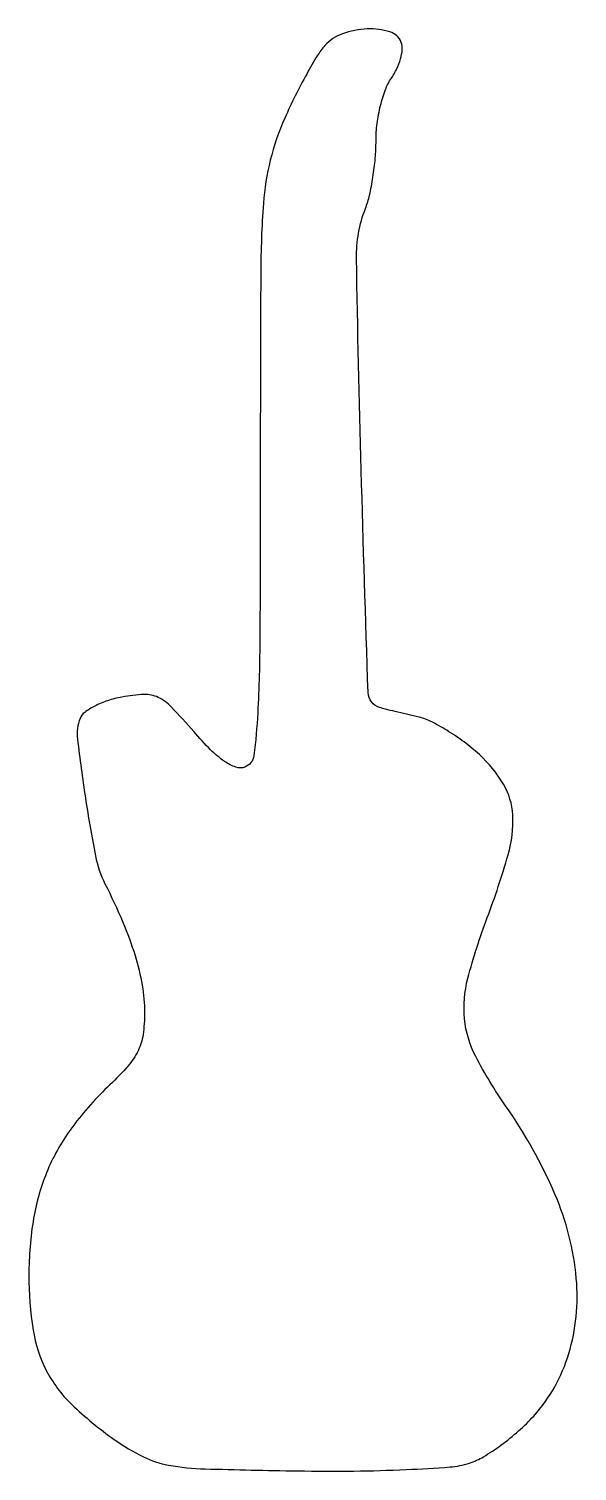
# Model space of a CAD drawing. Extents: x 0 to 57, y 0 to 150.
import ezdxf

# ---------------------------------------------------------------- set-up
doc = ezdxf.new("R2010")
doc.units = 0

msp = doc.modelspace()

# ---------------------------------------------------------------- linework, layer by layer
msp.add_lwpolyline([(30.69549, 148.216014, 0.046898), (29.912232, 147.168042, 0.010953), (28.808988, 145.26862, 0.011199), (27.631618, 143.017575, 0.01078), (26.540503, 140.687501, 0.042179), (25.035402, 136.322995, 0.044479), (24.317904, 131.844859, 0.016326), (24.047102, 124.592774, 0.001169), (24, 104.440102, -0.001317), (23.953486, 86.782717, -0.011512), (23.731875, 78.95187, -0.018925), (23.334979, 74.512242, -0.276053), (22.401851, 73.323963, -0.178394), (21.468935, 73.311524, -0.066998), (20.287468, 73.916936, -0.045066), (18.850026, 75.121316, -0.018083), (17.10534, 77.004814, 0.013453), (14.784617, 79.55717, 0.089546), (13.398477, 80.562262, 0.12387), (11.949553, 80.859405, 0.035323), (9.650932, 80.594293, 0.033383), (8.17056, 80.21284, 0.038606), (6.827236, 79.651051, 0.042206), (5.790782, 79.00465, 0.141531), (5.312796, 78.37275, 0.121348), (5.045475, 76.243488, 0.008164), (5.864166, 70.121877, 0.010729), (6.898683, 64.121594, 0.068734), (7.893844, 61.210927, -0.015811), (9.743409, 57.231461, -0.026412), (11.011431, 53.764626, -0.031171), (11.753705, 50.67132, -0.043324), (12, 47.83415, -0.035749), (11.836905, 45.555962, -0.076191), (11.324767, 43.870704, -0.068057), (10.289396, 42.300751, -0.023939), (8.412772, 40.352962, 0.043202), (4.548467, 36.020203, 0.059927), (1.955308, 31.514703, 0.059357), (0.488524, 26.488948, 0.041372), (0, 20.594969, 0.038252), (0.436967, 14.891577, 0.081579), (1.805843, 10.701008, 0.08166), (4.442212, 7.171038, 0.038388), (8.84856, 3.537159, 0.036291), (11.872356, 1.723257, 0.074463), (14.489488, 0.858506, 0.035511), (18.278028, 0.480369, 0.003184), (27.833768, 0.268957, 0.006744), (33.703723, 0.255663, 0.008472), (39.140741, 0.408845, 0.007205), (43.673445, 0.67895, 0.060291), (45.684032, 1.074738, 0.056011), (47.15007, 1.741264, 0.023608), (48.955851, 2.93944, 0.023001), (50.783877, 4.414745, 0.027774), (52.350945, 5.966694, 0.111729), (55.989592, 12.438619, 0.095211), (56.771369, 20.246651, 0.079311), (54.553042, 28.994588, 0.050806), (49.442963, 38.169725, -0.0322), (46.343216, 43.279184, -0.096229), (45.183062, 47.180279, -0.089248), (45.524871, 51.399768, -0.025291), (47.538803, 57.69932, 0.020198), (49.697253, 64.221269, 0.082125), (50.176652, 68.359506, 0.122444), (49.219471, 71.541221, 0.0734), (46.716606, 74.6209, 0.025617), (45.125622, 75.935594, 0.022445), (43.338596, 77.143767, 0.02307), (41.623913, 78.088262, 0.06035), (40.298854, 78.552209, -0.002778), (39.144043, 78.812625, -0.002752), (37.988664, 79.086631, -0.002699), (36.980444, 79.337379, -0.010674), (36.364682, 79.50813, -0.321882), (35.174217, 81.054358, -0.001289), (34.464362, 104.147168, -0.002953), (33.975507, 126.119456, -0.097064), (34.905844, 131.3151, 0.037158), (35.326226, 132.691503, 0.016922), (35.678592, 134.540655, 0.01665), (35.920041, 136.523702, 0.02197), (36, 138.342593, -0.03279), (36.116808, 140.121808, -0.027341), (36.466825, 141.984082, -0.028211), (36.978636, 143.657214, -0.064525), (37.589191, 144.823875, 0.042391), (38.155947, 145.79947, 0.042842), (38.547701, 146.853277, 0.046462), (38.722484, 147.828002, 0.113225), (38.620575, 148.546381, 0.231274), (37.4338, 149.651608, 0.084435), (35.094319, 149.949874, 0.076186), (32.53219, 149.447183, 0.122968)], format="xyb", close=True)

doc.saveas('drawing.dxf')
